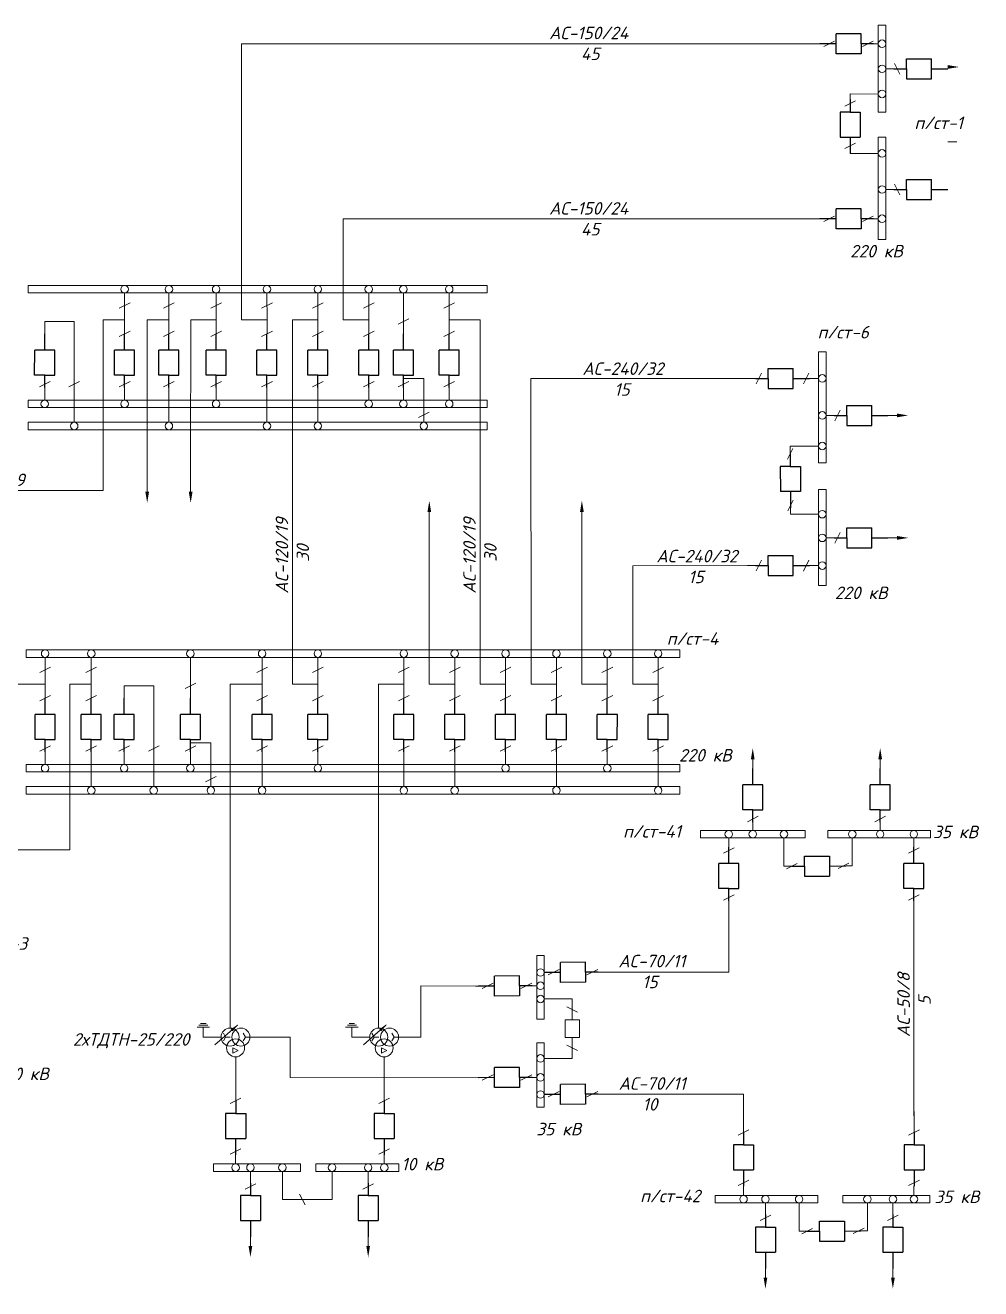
# Model space of a CAD drawing. Header units: millimetres. Extents: x -491 to 2311, y -1641 to -197.
# Drawn here: x -86 to 296, y -1603 to -1098 of the extents above; entities that cross this region are included whole.
import ezdxf

# ---------------------------------------------------------------- set-up
doc = ezdxf.new("R2010")
doc.units = ezdxf.units.MM
doc.layers.add('СХЕМА1', color=7, linetype='Continuous')
for name, color, linetype, lineweight in [('текст', 6, 'Continuous', 30), ('тонкая', 7, 'Continuous', 20), ('штриховка', 2, 'Continuous', 20)]:
    doc.layers.add(name, color=color, linetype=linetype, lineweight=lineweight)
doc.styles.add('ГОСТ', font='isocpeui.ttf')

# ---------------------------------------------------------------- blocks, each defined once
blk = doc.blocks.new('Выключатель')
for p, q in [((0, 10), (0, 16.5)), ((-4, 0), (-4, 10)), ((-4, 10), (4, 10)), ((4, 0), (4, 10)), ((0, 0), (-4, 0)), ((0, 0), (4, 0)), ((0, -5), (0, 0))]:
    blk.add_line(p, q)

msp = doc.modelspace()

# ---------------------------------------------------------------- linework, layer by layer
at = {"lineweight": 15}
for centre in [(256.55, -1105.71), (256.55, -1115.76), (256.55, -1125.82), (256.55, -1149.56), (256.55, -1164), (256.55, -1175.68), (-46.07, -1203.88), (-28.38, -1203.88), (-9.52, -1203.88), (10.8, -1203.88), (31.13, -1203.88), (51.45, -1203.88), (65.31, -1203.88), (83.62, -1203.88), (232.68, -1239.51), (-78.02, -1249.71), (-46.07, -1249.71), (-9.52, -1249.71), (51.45, -1249.71), (65.31, -1249.71), (83.62, -1249.71), (83.62, -1249.71), (-66.21, -1258.55), (-28.39, -1258.55), (10.8, -1258.55), (31.13, -1258.55), (73.48, -1258.55), (232.68, -1254.31), (232.68, -1266.55), (232.68, -1293.82), (232.68, -1303.28), (232.68, -1314.36), (-77.85, -1349.54), (-59.41, -1349.54), (-19.79, -1349.54), (8.85, -1349.54), (31.13, -1349.54), (65.48, -1349.54), (85.8, -1349.54), (106.13, -1349.54), (126.45, -1349.54), (146.78, -1349.54), (167.1, -1349.54), (-77.85, -1395.37), (-46.26, -1395.37), (-19.79, -1395.37), (31.13, -1395.37), (106.13, -1395.37), (146.78, -1395.37), (-59.41, -1404.21), (-34.44, -1404.21), (-11.63, -1404.21), (8.85, -1404.21), (65.48, -1404.21), (85.8, -1404.21), (126.45, -1404.21), (167.1, -1404.21)]:
    msp.add_circle(centre, 1.5, dxfattribs=at)
at = {"color": 18, "lineweight": 15, "true_color": 0x000000}
for centre in [(195.29, -1421.72), (204.87, -1421.72), (217.37, -1421.72), (244.65, -1421.72), (255.8, -1421.72), (269.25, -1421.72), (120.08, -1477.02), (120.08, -1482.32), (120.08, -1487.62), (120.08, -1511.36), (120.08, -1518.97), (120.08, -1525.8), (-1.72, -1555.04), (4.19, -1555.04), (16.94, -1555.04), (36.8, -1555.04), (51.24, -1555.04), (57.67, -1555.04), (201.22, -1567.65), (209.96, -1567.65), (223.41, -1567.65), (250.68, -1567.65), (260.89, -1567.65), (269.31, -1567.65)]:
    msp.add_circle(centre, 1.5, dxfattribs=at)
at = {"layer": 'СХЕМА1', "lineweight": 15}
for p, q in [((233.3, -1106.82), (237.59, -1104.67)), ((248.75, -1106.82), (253.03, -1104.67)), ((263.68, -1117.92), (261.54, -1113.63)), ((241.69, -1130.67), (245.98, -1128.53)), ((241.69, -1147.62), (245.98, -1145.48)), ((263.68, -1166.15), (261.54, -1161.87)), ((233.3, -1176.79), (237.59, -1174.64)), ((248.75, -1176.79), (253.03, -1174.64)), ((-43.92, -1209.31), (-48.2, -1211.45)), ((-26.23, -1209.31), (-30.51, -1211.45)), ((-7.37, -1209.31), (-11.65, -1211.45)), ((12.96, -1209.31), (8.67, -1211.45)), ((33.28, -1209.31), (29, -1211.45)), ((53.61, -1209.31), (49.32, -1211.45)), ((85.77, -1209.31), (81.49, -1211.45)), ((67.47, -1215.72), (63.18, -1217.86)), ((-43.92, -1220.63), (-48.2, -1222.78)), ((-26.23, -1220.63), (-30.52, -1222.78)), ((-7.37, -1220.63), (-11.65, -1222.78)), ((12.96, -1220.63), (8.67, -1222.78)), ((33.28, -1220.63), (29, -1222.78)), ((53.61, -1220.63), (49.32, -1222.78)), ((85.77, -1220.63), (81.49, -1222.78)), ((206.25, -1241.66), (208.39, -1237.37)), ((225.1, -1241.67), (227.25, -1237.38)), ((-75.87, -1240.81), (-80.15, -1242.95)), ((-64.06, -1240.81), (-68.35, -1242.95)), ((-43.92, -1240.81), (-48.2, -1242.95)), ((-26.23, -1240.81), (-30.52, -1242.95)), ((-7.37, -1240.81), (-11.65, -1242.95)), ((12.96, -1240.81), (8.67, -1242.95)), ((33.28, -1240.81), (29, -1242.95)), ((53.61, -1240.81), (49.32, -1242.95)), ((67.47, -1240.81), (63.18, -1242.95)), ((85.77, -1240.81), (81.49, -1242.95)), ((237.66, -1256.47), (239.8, -1252.18)), ((75.63, -1253.05), (71.35, -1255.2)), ((218.81, -1271.87), (220.91, -1267.57)), ((218.91, -1292.5), (221, -1288.19)), ((237.66, -1305.43), (239.8, -1301.15)), ((206.25, -1316.51), (208.39, -1312.22)), ((225.1, -1316.52), (227.25, -1312.23)), ((-75.69, -1354.97), (-79.98, -1357.11)), ((-57.25, -1354.97), (-61.54, -1357.11)), ((11.01, -1354.97), (6.72, -1357.11)), ((33.29, -1354.97), (29, -1357.11)), ((67.64, -1354.97), (63.35, -1357.11)), ((87.96, -1354.97), (83.67, -1357.11)), ((108.28, -1354.97), (104, -1357.11)), ((128.61, -1354.97), (124.32, -1357.11)), ((148.93, -1354.97), (144.65, -1357.11)), ((169.26, -1354.97), (164.97, -1357.11)), ((-17.64, -1361.38), (-21.93, -1363.52)), ((-75.69, -1366.29), (-79.98, -1368.43)), ((-57.26, -1366.29), (-61.54, -1368.43)), ((11, -1366.29), (6.72, -1368.43)), ((33.29, -1366.29), (29, -1368.43)), ((67.63, -1366.29), (63.35, -1368.43)), ((87.96, -1366.29), (83.67, -1368.43)), ((108.28, -1366.29), (104, -1368.43)), ((128.61, -1366.29), (124.32, -1368.43)), ((148.93, -1366.29), (144.65, -1368.43)), ((169.26, -1366.29), (164.97, -1368.43)), ((-75.69, -1386.47), (-79.98, -1388.61)), ((-57.26, -1386.47), (-61.54, -1388.61)), ((-44.1, -1386.47), (-48.39, -1388.61)), ((-32.29, -1386.47), (-36.58, -1388.61)), ((-17.64, -1386.47), (-21.92, -1388.61)), ((11, -1386.47), (6.72, -1388.61)), ((33.29, -1386.47), (29, -1388.61)), ((67.63, -1386.47), (63.35, -1388.61)), ((87.96, -1386.47), (83.67, -1388.61)), ((108.28, -1386.47), (104, -1388.61)), ((128.61, -1386.47), (124.32, -1388.61)), ((148.93, -1386.47), (144.65, -1388.61)), ((169.26, -1386.47), (164.97, -1388.61)), ((-9.48, -1398.71), (-13.76, -1400.85)), ((207.03, -1414.59), (202.74, -1416.73)), ((257.95, -1414.59), (253.67, -1416.73)), ((197.45, -1427.14), (193.16, -1429.29)), ((271.41, -1427.14), (267.12, -1429.29)), ((222.69, -1433.46), (218.4, -1435.6)), ((243.31, -1433.33), (239.03, -1435.47)), ((197.44, -1446), (193.16, -1448.14)), ((271.4, -1446), (267.12, -1448.14)), ((123.2, -1478.01), (127.49, -1475.86)), ((138.64, -1478.01), (142.93, -1475.86)), ((96.83, -1483.49), (101.12, -1481.35)), ((112.28, -1483.49), (116.56, -1481.35)), ((96.83, -1520.07), (101.12, -1517.93)), ((112.28, -1520.07), (116.56, -1517.93)), ((123.2, -1526.79), (127.49, -1524.65)), ((138.64, -1526.79), (142.93, -1524.65)), ((-3.86, -1529.44), (0.42, -1527.29)), ((55.52, -1529.44), (59.8, -1527.29)), ((199.07, -1542.05), (203.35, -1539.91)), ((267.17, -1542.05), (271.45, -1539.91)), ((-3.87, -1549.61), (0.41, -1547.47)), ((55.51, -1549.61), (59.8, -1547.47)), ((199.06, -1562.22), (203.35, -1560.08)), ((267.16, -1562.22), (271.45, -1560.08)), ((2.03, -1563.6), (6.32, -1561.46)), ((49.08, -1563.6), (53.37, -1561.46)), ((207.8, -1576.22), (212.09, -1574.07)), ((258.73, -1576.22), (263.02, -1574.07)), ((228.72, -1579.39), (224.44, -1581.53)), ((249.34, -1579.26), (245.06, -1581.4))]:
    msp.add_line(p, q, dxfattribs=at)
for points in [[(282.78, -1115.77), (282.78, -1114.28), (287.25, -1115.03)], [(262.58, -1255.06), (262.58, -1253.58), (267.05, -1254.32)], [(-37.8, -1284.85), (-36.32, -1284.85), (-37.06, -1289.31)], [(-20.43, -1284.85), (-18.94, -1284.85), (-19.69, -1289.31)], [(76.39, -1292.9), (74.91, -1292.9), (75.65, -1288.44)], [(137.37, -1292.9), (135.88, -1292.9), (136.62, -1288.44)], [(262.58, -1304.03), (262.58, -1302.54), (267.05, -1303.28)], [(205.62, -1391.82), (204.13, -1391.82), (204.88, -1387.36)], [(256.55, -1391.82), (255.06, -1391.82), (255.8, -1387.36)], [(3.44, -1586.37), (4.93, -1586.37), (4.18, -1590.84)], [(50.49, -1586.37), (51.97, -1586.37), (51.23, -1590.84)], [(209.21, -1598.98), (210.7, -1598.98), (209.95, -1603.45)], [(260.14, -1598.98), (261.63, -1598.98), (260.88, -1603.45)]]:
    msp.add_solid(points, dxfattribs=at)
at = {"layer": 'тонкая', "color": 18, "lineweight": 15, "true_color": 0x000000}
for p, q in [((-54.59, -1284.36), (-136.95, -1284.36)), ((-137.44, -1427.89), (-67.97, -1427.96)), ((269.28, -1534.33), (269.28, -1451.63)), ((72.3, -1482.32), (72.3, -1502.83)), ((121.58, -1487.62), (132.78, -1487.62)), ((132.78, -1495.92), (132.78, -1487.62)), ((130.61, -1490.69), (134.89, -1492.83)), ((-17.15, -1498.83), (-12.11, -1498.83)), ((-16.43, -1498.11), (-12.83, -1498.11)), ((-15.71, -1497.39), (-13.55, -1497.39)), ((-14.63, -1502.83), (-14.63, -1498.83)), ((-10.06, -1505.98), (-1.03, -1498.12)), ((42.23, -1498.83), (47.27, -1498.83)), ((42.95, -1498.11), (46.55, -1498.11)), ((43.67, -1497.39), (45.83, -1497.39)), ((44.75, -1502.83), (44.75, -1498.83)), ((49.32, -1505.98), (58.35, -1498.12)), ((129.92, -1495.92), (129.92, -1503.06)), ((129.92, -1495.92), (135.64, -1495.92)), ((135.64, -1503.06), (135.64, -1495.92)), ((-7.52, -1502.83), (-14.63, -1502.83)), ((-6.62, -1501.27), (-5.72, -1502.83)), ((-5.72, -1502.83), (-6.62, -1504.39)), ((-5.72, -1502.83), (-3.92, -1502.83)), ((1.3, -1501.27), (2.2, -1502.83)), ((2.2, -1502.83), (1.3, -1504.39)), ((4, -1502.83), (2.2, -1502.83)), ((4, -1502.83), (20.07, -1502.83)), ((20.07, -1502.83), (20.07, -1518.97)), ((51.86, -1502.83), (44.75, -1502.83)), ((52.76, -1501.27), (53.66, -1502.83)), ((53.66, -1502.83), (52.76, -1504.39)), ((53.66, -1502.83), (55.46, -1502.83)), ((60.68, -1501.27), (61.58, -1502.83)), ((61.58, -1502.83), (60.68, -1504.39)), ((63.38, -1502.83), (61.58, -1502.83)), ((72.3, -1502.83), (63.38, -1502.83)), ((129.92, -1503.06), (135.64, -1503.06)), ((132.78, -1511.36), (132.78, -1503.06)), ((-0.68, -1508.24), (-2.84, -1507.16)), ((-2.84, -1507.16), (-2.84, -1508.24)), ((-2.83, -1509.31), (-2.84, -1507.16)), ((-2.83, -1509.31), (-0.68, -1508.24)), ((58.7, -1508.24), (56.54, -1507.16)), ((56.54, -1507.16), (56.54, -1508.24)), ((56.54, -1509.31), (56.54, -1507.16)), ((56.54, -1509.31), (58.7, -1508.24)), ((130.61, -1506.13), (134.89, -1508.27)), ((121.58, -1511.36), (132.78, -1511.36)), ((16.94, -1556.54), (16.94, -1567.74)), ((36.8, -1556.54), (36.8, -1567.74)), ((23.86, -1565.59), (26, -1569.88)), ((36.8, -1567.74), (16.94, -1567.74))]:
    msp.add_line(p, q, dxfattribs=at)
for centre in [(-3.92, -1502.83), (0.4, -1502.83), (55.46, -1502.83), (59.78, -1502.83), (-1.76, -1507.15), (57.62, -1507.15)]:
    msp.add_circle(centre, 3.6, dxfattribs=at)
for points in [[(-3.72, -1499.67), (-2.94, -1500.57), (-0.64, -1497.78)], [(55.65, -1499.67), (56.44, -1500.57), (58.74, -1497.78)]]:
    msp.add_solid(points, dxfattribs=at)
at = {"layer": 'штриховка', "color": 0, "lineweight": 15}
for p, q in [((255.05, -1098.35), (255.05, -1133.06)), ((255.05, -1098.35), (258.05, -1098.35)), ((258.05, -1133.06), (258.05, -1098.35)), ((230.61, -1105.82), (0.64, -1105.72)), ((0.64, -1216.05), (0.64, -1105.72)), ((231.68, -1105.82), (230.61, -1105.82)), ((253.18, -1105.71), (255.05, -1105.71)), ((261.29, -1115.76), (258.05, -1115.76)), ((243.86, -1125.82), (255.05, -1125.83)), ((243.86, -1128.06), (243.86, -1125.82)), ((258.05, -1133.06), (255.05, -1133.06)), ((255.05, -1184.03), (255.05, -1143.06)), ((258.05, -1143.06), (255.05, -1143.06)), ((258.05, -1184.03), (258.05, -1143.06)), ((282.78, -1144.99), (286.45, -1144.99)), ((255.05, -1149.56), (243.85, -1149.56)), ((261.29, -1164), (258.05, -1164)), ((230.61, -1175.79), (41.29, -1175.72)), ((41.29, -1216.05), (41.29, -1175.72)), ((231.68, -1175.79), (230.61, -1175.79)), ((253.18, -1175.68), (255.05, -1175.68)), ((255.05, -1184.03), (258.05, -1184.03)), ((98.72, -1202.38), (-84.56, -1202.38)), ((-84.56, -1202.38), (-84.56, -1205.38)), ((98.72, -1205.38), (-84.56, -1205.38)), ((-46.07, -1216.71), (-46.07, -1205.38)), ((-28.38, -1216.71), (-28.38, -1205.38)), ((-9.52, -1216.71), (-9.52, -1205.38)), ((10.81, -1216.71), (10.8, -1205.38)), ((31.13, -1216.71), (31.13, -1205.38)), ((51.46, -1216.71), (51.45, -1205.38)), ((65.32, -1216.71), (65.31, -1205.38)), ((83.62, -1216.71), (83.62, -1205.38)), ((98.72, -1205.38), (98.72, -1202.38)), ((-78.02, -1221.71), (-78.02, -1216.71)), ((-66.21, -1216.71), (-78.02, -1216.71)), ((-66.21, -1257.05), (-66.21, -1216.71)), ((-46.07, -1216.05), (-54.59, -1216.05)), ((-46.07, -1221.71), (-46.07, -1216.71)), ((-37.05, -1216.05), (-37.06, -1274.68)), ((-28.38, -1216.05), (-37.05, -1216.05)), ((-28.38, -1221.71), (-28.38, -1216.71)), ((-19.68, -1216.05), (-19.69, -1274.68)), ((-9.52, -1216.05), (-19.68, -1216.05)), ((-9.52, -1221.71), (-9.52, -1216.71)), ((10.81, -1216.05), (0.64, -1216.05)), ((10.81, -1221.71), (10.81, -1216.71)), ((31.13, -1216.05), (20.97, -1216.05)), ((20.97, -1361.7), (20.97, -1216.05)), ((31.13, -1221.71), (31.13, -1216.71)), ((51.46, -1216.05), (41.29, -1216.05)), ((51.46, -1221.71), (51.46, -1216.71)), ((65.32, -1221.71), (65.32, -1216.71)), ((95.96, -1216.05), (83.62, -1216.05)), ((83.62, -1221.71), (83.62, -1216.71)), ((95.97, -1361.7), (95.96, -1216.05)), ((231.18, -1228.96), (231.18, -1273.3)), ((231.18, -1228.96), (234.18, -1228.96)), ((234.18, -1228.96), (234.18, -1273.3)), ((51.45, -1248.21), (51.45, -1239.37)), ((73.48, -1239.6), (65.31, -1239.6)), ((73.48, -1248.21), (73.48, -1239.6)), ((202.77, -1239.5), (116.28, -1239.54)), ((116.29, -1361.7), (116.28, -1239.54)), ((206.01, -1239.5), (202.77, -1239.5)), ((227.5, -1239.51), (231.18, -1239.51)), ((-78.02, -1248.21), (-78.02, -1243.21)), ((-46.07, -1248.21), (-46.07, -1243.21)), ((-28.39, -1248.21), (-28.39, -1243.21)), ((-9.52, -1248.21), (-9.52, -1243.21)), ((10.8, -1248.21), (10.8, -1243.21)), ((31.13, -1257.05), (31.13, -1243.21)), ((51.45, -1248.21), (51.45, -1243.21)), ((65.31, -1248.21), (65.31, -1243.21)), ((83.62, -1248.21), (83.62, -1243.21)), ((-84.56, -1248.21), (-84.56, -1251.21)), ((98.72, -1248.21), (-84.56, -1248.21)), ((98.72, -1251.21), (-84.56, -1251.21)), ((-28.39, -1257.05), (-28.39, -1248.21)), ((10.8, -1257.05), (10.8, -1248.21)), ((73.48, -1257.05), (73.48, -1248.21)), ((98.72, -1248.21), (98.72, -1251.21)), ((-84.56, -1257.05), (-84.56, -1260.05)), ((98.72, -1257.05), (-84.56, -1257.05)), ((98.72, -1257.05), (98.72, -1260.05)), ((237.42, -1254.31), (234.18, -1254.31)), ((258.92, -1254.32), (262.58, -1254.32)), ((98.72, -1260.05), (-84.56, -1260.05)), ((219.87, -1269.71), (219.87, -1266.55)), ((219.98, -1266.55), (219.87, -1266.55)), ((231.18, -1266.55), (219.98, -1266.55)), ((-37.06, -1274.68), (-37.06, -1284.85)), ((-19.69, -1274.68), (-19.69, -1284.85)), ((231.18, -1273.3), (234.18, -1273.3)), ((231.18, -1283.96), (231.18, -1322.28)), ((231.18, -1283.96), (234.18, -1283.96)), ((234.18, -1283.96), (234.18, -1322.28)), ((75.65, -1303.07), (75.65, -1292.9)), ((136.62, -1303.07), (136.62, -1292.9)), ((219.98, -1293.82), (219.98, -1291.21)), ((231.18, -1293.82), (219.98, -1293.82)), ((75.64, -1361.7), (75.65, -1303.07)), ((136.62, -1361.7), (136.62, -1303.07)), ((237.42, -1303.28), (234.18, -1303.28)), ((258.92, -1303.28), (262.58, -1303.28)), ((202.77, -1314.35), (156.94, -1314.39)), ((156.94, -1361.7), (156.94, -1314.39)), ((206.01, -1314.35), (202.77, -1314.35)), ((227.5, -1314.36), (231.18, -1314.36)), ((231.18, -1322.28), (234.18, -1322.28)), ((175.72, -1348.04), (-85.44, -1348.04)), ((-85.44, -1348.04), (-85.44, -1351.04)), ((175.72, -1348.04), (175.72, -1351.04)), ((175.72, -1351.04), (-85.44, -1351.04)), ((-77.84, -1362.36), (-77.85, -1351.04)), ((-59.4, -1362.36), (-59.41, -1351.04)), ((-19.79, -1362.36), (-19.79, -1351.04)), ((8.86, -1362.36), (8.85, -1351.04)), ((31.14, -1362.36), (31.13, -1351.04)), ((65.48, -1362.36), (65.48, -1351.04)), ((85.81, -1362.36), (85.8, -1351.04)), ((106.13, -1362.36), (106.13, -1351.04)), ((126.46, -1362.36), (126.45, -1351.04)), ((146.78, -1362.36), (146.78, -1351.04)), ((167.11, -1362.36), (167.1, -1351.04)), ((-77.84, -1361.7), (-89.58, -1361.7)), ((-77.84, -1367.37), (-77.84, -1362.36)), ((-59.4, -1361.7), (-67.97, -1361.7)), ((-59.4, -1367.37), (-59.4, -1362.36)), ((-46.25, -1367.37), (-46.25, -1362.36)), ((-34.44, -1362.36), (-46.25, -1362.36)), ((-34.44, -1402.71), (-34.44, -1362.36)), ((-19.79, -1367.37), (-19.79, -1362.36)), ((8.86, -1361.7), (-3.92, -1361.7)), ((-3.92, -1361.7), (-3.92, -1499.23)), ((8.86, -1367.37), (8.86, -1362.36)), ((31.14, -1361.7), (20.97, -1361.7)), ((31.14, -1367.37), (31.14, -1362.36)), ((65.48, -1361.7), (55.34, -1361.7)), ((65.48, -1367.37), (65.48, -1362.36)), ((85.81, -1361.7), (75.64, -1361.7)), ((85.81, -1367.37), (85.81, -1362.36)), ((106.13, -1361.7), (95.97, -1361.7)), ((106.13, -1367.37), (106.13, -1362.36)), ((126.46, -1361.7), (116.29, -1361.7)), ((126.46, -1367.37), (126.46, -1362.36)), ((146.78, -1361.7), (136.62, -1361.7)), ((146.78, -1367.37), (146.78, -1362.36)), ((167.11, -1361.7), (156.94, -1361.7)), ((167.11, -1367.37), (167.11, -1362.36)), ((-77.85, -1393.87), (-77.85, -1388.86)), ((-59.41, -1393.87), (-59.41, -1388.86)), ((-46.26, -1393.87), (-46.25, -1388.86)), ((-11.63, -1385.26), (-19.79, -1385.25)), ((-19.79, -1393.87), (-19.79, -1388.86)), ((-11.63, -1393.87), (-11.63, -1385.26)), ((8.85, -1393.87), (8.85, -1388.86)), ((31.13, -1393.87), (31.13, -1388.86)), ((65.48, -1402.71), (65.48, -1388.86)), ((85.8, -1393.87), (85.8, -1388.86)), ((106.13, -1393.87), (106.13, -1388.86)), ((126.45, -1393.87), (126.45, -1388.86)), ((146.78, -1393.87), (146.78, -1388.86)), ((167.1, -1393.87), (167.1, -1388.86)), ((-85.45, -1393.87), (-85.45, -1396.87)), ((175.72, -1393.87), (-85.44, -1393.87)), ((-59.41, -1402.71), (-59.41, -1393.87)), ((-11.63, -1402.71), (-11.63, -1393.87)), ((8.85, -1402.71), (8.85, -1393.87)), ((85.8, -1402.71), (85.8, -1393.87)), ((126.45, -1402.71), (126.45, -1393.87)), ((167.1, -1402.71), (167.1, -1393.87)), ((175.72, -1393.87), (175.72, -1396.87)), ((204.88, -1395.49), (204.88, -1391.82)), ((255.8, -1395.49), (255.8, -1391.82)), ((175.72, -1396.87), (-85.44, -1396.87)), ((-85.45, -1402.71), (-85.45, -1405.71)), ((175.72, -1402.71), (-85.44, -1402.71)), ((175.72, -1402.71), (175.72, -1405.71)), ((175.72, -1405.71), (-85.44, -1405.71)), ((204.87, -1416.98), (204.87, -1420.22)), ((255.8, -1416.98), (255.8, -1420.22)), ((195.29, -1426.9), (195.29, -1423.22)), ((217.37, -1423.22), (217.37, -1434.42)), ((244.65, -1423.22), (244.65, -1434.42)), ((269.25, -1426.9), (269.25, -1423.22)), ((217.37, -1434.42), (217.37, -1434.53)), ((244.65, -1434.42), (242.03, -1434.42)), ((220.53, -1434.53), (217.37, -1434.53)), ((195.29, -1448.4), (195.29, -1476.9)), ((269.25, -1448.4), (269.25, -1451.63)), ((143.08, -1476.9), (195.29, -1476.9)), ((95.22, -1482.5), (94.14, -1482.5)), ((116.71, -1482.39), (118.58, -1482.39)), ((-1.71, -1528.36), (-1.71, -1510.75)), ((57.67, -1528.36), (57.67, -1510.75)), ((116.71, -1518.97), (118.58, -1518.97)), ((143.08, -1525.69), (201.19, -1525.69)), ((201.22, -1540.97), (201.19, -1525.69)), ((269.32, -1540.97), (269.32, -1532.64)), ((-1.72, -1549.86), (-1.72, -1553.54)), ((57.67, -1549.86), (57.67, -1553.54)), ((4.19, -1561.21), (4.19, -1556.54)), ((51.24, -1561.21), (51.24, -1556.54)), ((201.22, -1562.47), (201.22, -1566.15)), ((269.31, -1562.47), (269.31, -1566.15)), ((209.96, -1573.82), (209.96, -1569.15)), ((223.41, -1569.15), (223.41, -1580.35)), ((250.68, -1569.15), (250.68, -1580.35)), ((260.89, -1573.82), (260.89, -1569.15)), ((4.18, -1576.21), (4.18, -1586.37)), ((223.41, -1580.35), (223.41, -1580.46)), ((226.57, -1580.46), (223.41, -1580.46)), ((250.68, -1580.35), (248.06, -1580.35)), ((51.23, -1582.71), (51.23, -1586.37)), ((209.95, -1595.32), (209.95, -1598.98)), ((260.88, -1595.32), (260.88, -1598.98))]:
    msp.add_line(p, q, dxfattribs=at)
at = {"layer": 'штриховка', "color": 18, "lineweight": 15, "true_color": 0x000000}
for p, q in [((-54.59, -1216.05), (-54.61, -1284.36)), ((-67.97, -1361.7), (-67.97, -1427.98)), ((55.34, -1361.7), (55.34, -1499.23)), ((225.81, -1420.22), (184.03, -1420.22)), ((184.03, -1420.22), (184.03, -1423.22)), ((225.81, -1423.22), (184.03, -1423.22)), ((225.81, -1420.22), (225.81, -1423.22)), ((275.89, -1420.22), (234.92, -1420.22)), ((234.92, -1420.22), (234.92, -1423.22)), ((275.89, -1423.22), (234.92, -1423.22)), ((275.89, -1420.22), (275.89, -1423.22)), ((118.58, -1495.75), (118.58, -1470.29)), ((121.58, -1470.29), (118.58, -1470.29)), ((121.58, -1495.75), (121.58, -1470.29)), ((72.3, -1482.32), (94.14, -1482.5)), ((121.58, -1495.75), (118.58, -1495.75)), ((118.58, -1530.9), (118.58, -1505.09)), ((121.58, -1505.09), (118.58, -1505.09)), ((121.58, -1530.9), (121.58, -1505.09)), ((95.22, -1519.08), (20.07, -1518.97)), ((121.58, -1530.9), (118.58, -1530.9)), ((24.18, -1553.54), (-10.54, -1553.54)), ((-10.54, -1553.54), (-10.54, -1556.54)), ((24.18, -1553.54), (24.18, -1556.54)), ((63.54, -1553.54), (30.3, -1553.54)), ((30.3, -1553.54), (30.3, -1556.54)), ((63.54, -1553.54), (63.54, -1556.54)), ((24.18, -1556.54), (-10.54, -1556.54)), ((63.54, -1556.54), (30.3, -1556.54)), ((230.9, -1566.15), (189.93, -1566.15)), ((189.93, -1566.15), (189.93, -1569.15)), ((230.9, -1569.15), (189.93, -1569.15)), ((230.9, -1566.15), (230.9, -1569.15)), ((240.9, -1566.15), (240.9, -1569.15)), ((275.61, -1566.15), (240.9, -1566.15)), ((275.61, -1569.15), (240.9, -1569.15)), ((275.61, -1566.15), (275.61, -1569.15))]:
    msp.add_line(p, q, dxfattribs=at)

# ---------------------------------------------------------------- block references
at = {"lineweight": 15}
for p, rotation in [((248.18, -1105.74), 90.30043506488984), ((248.18, -1175.71), 90.30043506488984), ((219.9, -1274.71), 180.3004350648897), ((225.53, -1434.51), 270.3004350648898), ((138.08, -1476.93), 90.30043506488984), ((111.71, -1482.41), 90.30043506488984), ((111.71, -1518.99), 90.30043506488984), ((138.08, -1525.71), 90.30043506488984), ((231.57, -1580.44), 270.3004350648898)]:
    msp.add_blockref('Выключатель', p, dxfattribs=dict(at, rotation=rotation))
at = {"lineweight": 15, "xscale": -1}
for p, rotation in [((266.29, -1115.77), 269.9830018169337), ((243.85, -1133.06), 179.9830018169337), ((266.29, -1164), 269.9830018169337), ((-78.02, -1238.21), 359.9830018169337), ((-46.07, -1238.21), 359.9830018169337), ((-28.38, -1238.21), 359.9830018169337), ((-9.52, -1238.21), 359.9830018169337), ((10.8, -1238.21), 359.9830018169337), ((31.13, -1238.21), 359.9830018169337), ((51.45, -1238.21), 359.9830018169337), ((65.31, -1238.21), 359.9830018169337), ((83.62, -1238.21), 359.9830018169337), ((211.01, -1239.51), 269.9830018169337), ((242.42, -1254.32), 269.9830018169337), ((242.42, -1303.28), 269.9830018169337), ((211.01, -1314.36), 269.9830018169337), ((-77.85, -1383.86), 359.9830018169337), ((-59.41, -1383.86), 359.9830018169337), ((-46.25, -1383.86), 359.9830018169337), ((-19.79, -1383.86), 359.9830018169337), ((8.85, -1383.86), 359.9830018169337), ((31.13, -1383.86), 359.9830018169337), ((65.48, -1383.86), 359.9830018169337), ((85.8, -1383.86), 359.9830018169337), ((106.13, -1383.86), 359.9830018169337), ((126.45, -1383.86), 359.9830018169337), ((146.78, -1383.86), 359.9830018169337), ((167.1, -1383.86), 359.9830018169337), ((204.87, -1411.98), 359.9830018169337), ((255.8, -1411.98), 359.9830018169337), ((195.29, -1443.4), 359.9830018169337), ((269.25, -1443.4), 359.9830018169337), ((-1.71, -1533.36), 179.9830018169337), ((57.67, -1533.36), 179.9830018169337), ((201.22, -1545.97), 179.9830018169337), ((269.32, -1545.97), 179.9830018169337), ((4.19, -1566.21), 179.9830018169337), ((51.24, -1566.21), 179.9830018169337), ((209.96, -1578.82), 179.9830018169337), ((260.89, -1578.82), 179.9830018169337)]:
    msp.add_blockref('Выключатель', p, dxfattribs=dict(at, rotation=rotation))

# ---------------------------------------------------------------- texts
at = {"color": 18, "lineweight": 15, "true_color": 0x000000, "insert": (64.51, -1551.13), "char_height": 5, "attachment_point": 1, "style": 'ГОСТ'}
msp.add_mtext_dynamic_manual_height_columns('10 кВ', width=29.4775, gutter_width=12.5, heights=[14.71], dxfattribs=at)
at = {"layer": 'текст', "color": 18, "lineweight": 15, "true_color": 0x000000, "char_height": 5, "attachment_point": 1, "style": 'ГОСТ'}
for s, width, gutter_width, heights, insert in [('АС-150/24\\P    45', 29.0657, 20, [0], (123.53, -1098.92)), ('АС-150/24\\P    45', 29.0657, 20, [0], (123.53, -1169.05)), ('п/ст-6', 29.4775, 12.5, [14.71], (230.8, -1218.55)), ('АС-240/32\\P    15', 29.0657, 20, [0], (136.82, -1233.13)), ('АС-185/29\\P   50', 29.0657, 20, [0], (-117.85, -1277.58)), ('АС-240/32\\P    15', 29.0657, 20, [0], (166.4, -1308.06)), ('п/ст-4', 29.4775, 12.5, [14.71], (170.54, -1341.03)), ('220 кВ', 29.0657, 20, [0], (175.43, -1387.68)), ('п/ст-41', 29.4775, 12.5, [14.71], (153.09, -1418.11)), ('35 кВ', 29.0657, 20, [0], (276.93, -1418.33)), ('п/ст-3', 29.4775, 12.5, [14.71], (-105.31, -1462.94)), ('АС-70/11\\P   15', 29.0657, 20, [0], (151.19, -1469.96)), ('2хТДТН-25/220', 29.0657, 20, [0], (-66.73, -1501.28)), ('220 кВ', 29.0657, 20, [0], (-97.42, -1515.04)), ('АС-70/11\\P   10', 29.0657, 20, [0], (151.31, -1518.91)), ('35 кВ', 29.0657, 20, [0], (118.41, -1537.13)), ('п/ст-42', 29.4775, 12.5, [14.71], (159.9, -1563.87)), ('35 кВ', 29.0657, 20, [0], (277.52, -1564.2))]:
    msp.add_mtext_dynamic_manual_height_columns(s, width=width, gutter_width=gutter_width, heights=heights, dxfattribs=dict(at, insert=insert))
at = {"layer": 'текст', "lineweight": 15, "char_height": 5, "attachment_point": 1, "style": 'ГОСТ'}
for s, width, gutter_width, heights, insert in [('п/ст-1', 29.0657, 20, [0], (269.48, -1134.86)), ('220 кВ', 29.4775, 12.5, [14.71], (243.79, -1186.16)), ('220 кВ', 29.4775, 12.5, [14.71], (237.68, -1322.75))]:
    msp.add_mtext_dynamic_manual_height_columns(s, width=width, gutter_width=gutter_width, heights=heights, dxfattribs=dict(at, insert=insert))
at = {"layer": 'текст', "color": 18, "lineweight": 15, "true_color": 0x000000, "char_height": 5, "attachment_point": 1, "rotation": 90, "style": 'ГОСТ'}
for s, insert in [('АС-120/19\\P    30', (14.28, -1325.56)), ('АС-120/19\\P    30', (89.23, -1325.56)), ('АС-50/8\\P    5', (262.66, -1502.82))]:
    msp.add_mtext_dynamic_manual_height_columns(s, width=29.0657, gutter_width=20, heights=[0], dxfattribs=dict(at, insert=insert))

doc.saveas('drawing.dxf')
